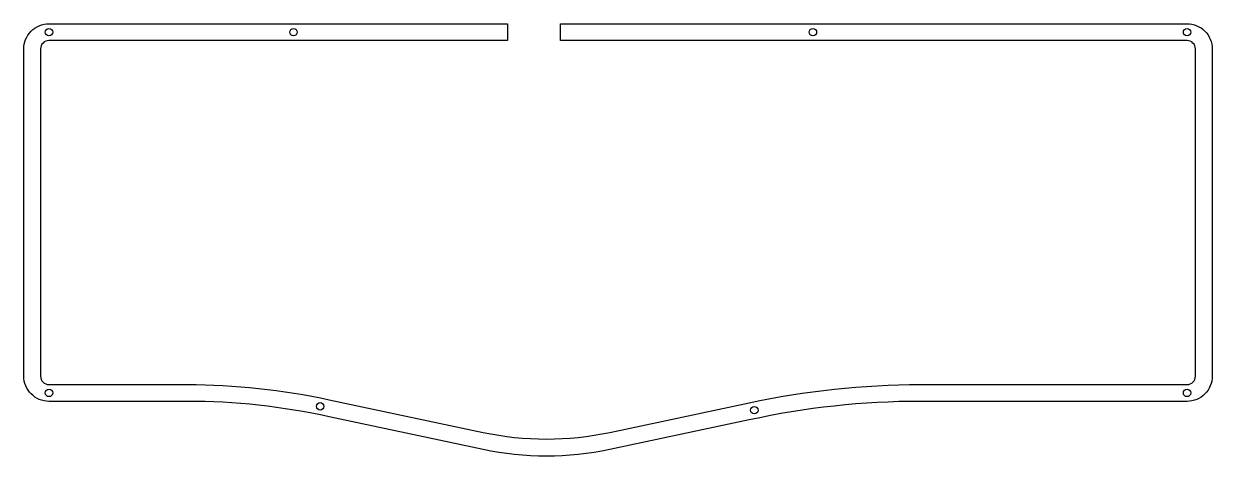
# Model space of a CAD drawing. Header units: millimetres. Extents: x -5 to 349, y -121 to 8.
import ezdxf

# ---------------------------------------------------------------- set-up
doc = ezdxf.new("R2010")
doc.units = ezdxf.units.MM
doc.layers.get('0').update_dxf_attribs({"linetype": 'CONTINUOUS'})

msp = doc.modelspace()

# ---------------------------------------------------------------- linework, layer by layer
msp.add_lwpolyline([(211.08, -105.25, -0.051864), (262.02, -99.84), (341.41, -99.84, 0.414214), (343.91, -97.34), (343.91, 0.05, 0.414214), (341.41, 2.55), (154.91, 2.55), (154.91, 7.55), (341.41, 7.55, -0.414214), (348.91, 0.05), (348.91, -97.34, -0.414214), (341.41, -104.84), (262.02, -104.84, 0.054039), (211.08, -110.37), (169.54, -119.2, -0.105104), (131.85, -119.2), (86.04, -109.46, 0.054371), (43.73, -104.84), (2.61, -104.84, -0.414214), (-4.89, -97.34), (-4.89, 0, -0.415989), (2.61, 7.55), (139.11, 7.55), (139.11, 2.55), (2.61, 2.55, 0.414214), (0.11, 0.05), (0.11, -97.34, 0.414214), (2.61, -99.84), (43.73, -99.84, -0.053062), (86.04, -104.35), (131.85, -114.08, 0.105104), (169.54, -114.08)], format="xyb", close=True)
for centre in [(2.61, 5.05), (75.4, 5.05), (230.04, 5.05), (341.41, 5.05), (2.61, -102.34), (341.41, -102.34), (83.33, -106.33), (212.6, -107.49)]:
    msp.add_circle(centre, 1.1)

doc.saveas('drawing.dxf')
